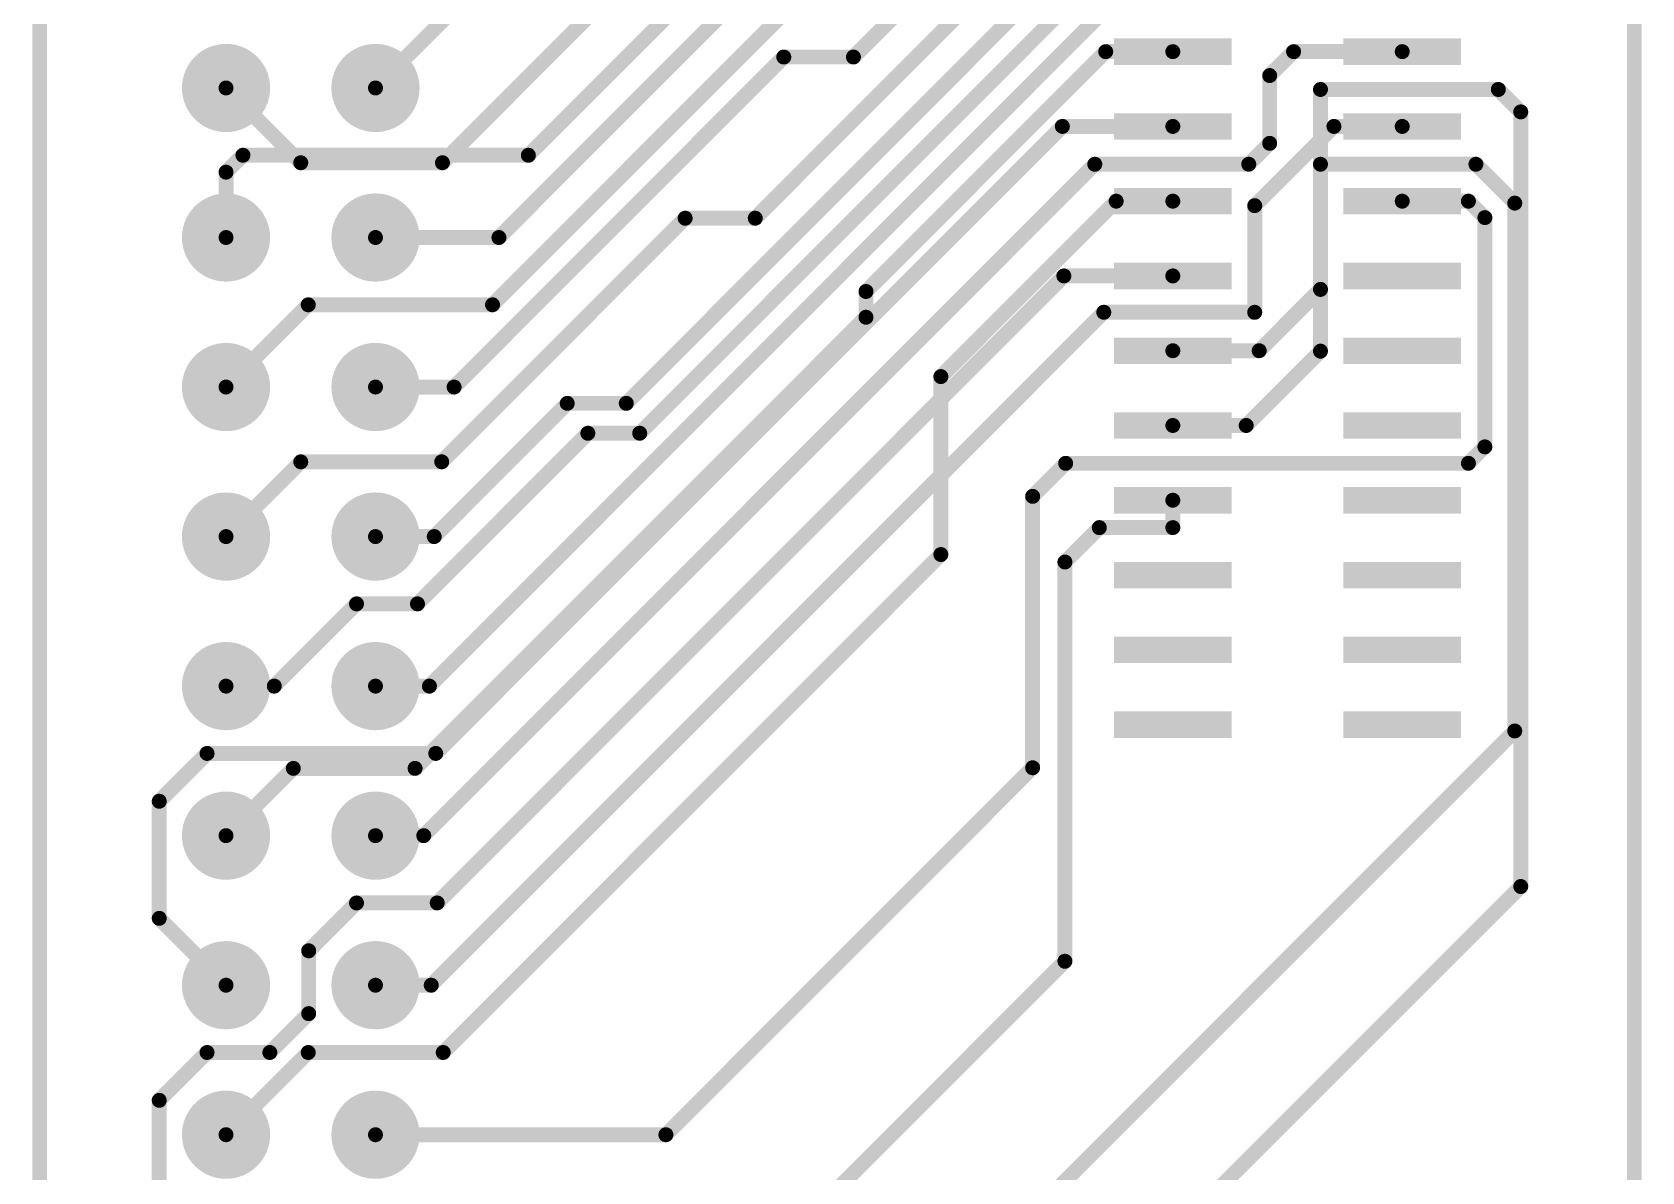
# Model space of a CAD drawing. Header units: inches. Extents: x 2.54 to 5.78, y 1.06 to 9.17.
# Drawn here: x 2.539 to 3.616, y 1.772 to 2.534 of the extents above; entities that cross this region are included whole.
import ezdxf

# ---------------------------------------------------------------- set-up
doc = ezdxf.new("R2010")
doc.units = ezdxf.units.IN
doc.header["$MEASUREMENT"] = 0
for name, color, linetype in [('Multi-Layer', 9, 'Continuous'), ('Pad Holes', 156, 'Continuous'), ('Top Layer', 1, 'Continuous')]:
    doc.layers.add(name, color=color, linetype=linetype)

# ---------------------------------------------------------------- blocks, each defined once
blk = doc.blocks.new('HDR2X20_10')
at = {"layer": 'Multi-Layer'}
h = blk.add_hatch(color=9, dxfattribs=at)
edge = h.paths.add_edge_path()
edge.add_arc((0.7, 0.1), 0.0295, 0, 360)
h = blk.add_hatch(color=9, dxfattribs=at)
edge = h.paths.add_edge_path()
edge.add_arc((0.8, 0.1), 0.0295, 0, 360)
h = blk.add_hatch(color=9, dxfattribs=at)
edge = h.paths.add_edge_path()
edge.add_arc((0.9, 0.1), 0.0295, 0, 360)
h = blk.add_hatch(color=9, dxfattribs=at)
edge = h.paths.add_edge_path()
edge.add_arc((1, 0.1), 0.0295, 0, 360)
h = blk.add_hatch(color=9, dxfattribs=at)
edge = h.paths.add_edge_path()
edge.add_arc((1.1, 0.1), 0.0295, 0, 360)
h = blk.add_hatch(color=9, dxfattribs=at)
edge = h.paths.add_edge_path()
edge.add_arc((1.2, 0.1), 0.0295, 0, 360)
h = blk.add_hatch(color=9, dxfattribs=at)
edge = h.paths.add_edge_path()
edge.add_arc((1.3, 0.1), 0.0295, 0, 360)
h = blk.add_hatch(color=9, dxfattribs=at)
edge = h.paths.add_edge_path()
edge.add_arc((1.4, 0.1), 0.0295, 0, 360)
h = blk.add_hatch(color=9, dxfattribs=at)
edge = h.paths.add_edge_path()
edge.add_arc((0.7, 0), 0.0295, 0, 360)
h = blk.add_hatch(color=9, dxfattribs=at)
edge = h.paths.add_edge_path()
edge.add_arc((0.8, 0), 0.0295, 0, 360)
h = blk.add_hatch(color=9, dxfattribs=at)
edge = h.paths.add_edge_path()
edge.add_arc((0.9, 0), 0.0295, 0, 360)
h = blk.add_hatch(color=9, dxfattribs=at)
edge = h.paths.add_edge_path()
edge.add_arc((1, 0), 0.0295, 0, 360)
h = blk.add_hatch(color=9, dxfattribs=at)
edge = h.paths.add_edge_path()
edge.add_arc((1.1, 0), 0.0295, 0, 360)
h = blk.add_hatch(color=9, dxfattribs=at)
edge = h.paths.add_edge_path()
edge.add_arc((1.2, 0), 0.0295, 0, 360)
h = blk.add_hatch(color=9, dxfattribs=at)
edge = h.paths.add_edge_path()
edge.add_arc((1.3, 0), 0.0295, 0, 360)
h = blk.add_hatch(color=9, dxfattribs=at)
edge = h.paths.add_edge_path()
edge.add_arc((1.4, 0), 0.0295, 0, 360)
at = {"layer": 'Pad Holes'}
h = blk.add_hatch(color=7, dxfattribs=at)
edge = h.paths.add_edge_path()
edge.add_arc((0.7, 0.1), 0.0177, 0, 360)
h = blk.add_hatch(color=7, dxfattribs=at)
edge = h.paths.add_edge_path()
edge.add_arc((0.8, 0.1), 0.0177, 0, 360)
h = blk.add_hatch(color=7, dxfattribs=at)
edge = h.paths.add_edge_path()
edge.add_arc((0.9, 0.1), 0.0177, 0, 360)
h = blk.add_hatch(color=7, dxfattribs=at)
edge = h.paths.add_edge_path()
edge.add_arc((1, 0.1), 0.0177, 0, 360)
h = blk.add_hatch(color=7, dxfattribs=at)
edge = h.paths.add_edge_path()
edge.add_arc((1.1, 0.1), 0.0177, 0, 360)
h = blk.add_hatch(color=7, dxfattribs=at)
edge = h.paths.add_edge_path()
edge.add_arc((1.2, 0.1), 0.0177, 0, 360)
h = blk.add_hatch(color=7, dxfattribs=at)
edge = h.paths.add_edge_path()
edge.add_arc((1.3, 0.1), 0.0177, 0, 360)
h = blk.add_hatch(color=7, dxfattribs=at)
edge = h.paths.add_edge_path()
edge.add_arc((1.4, 0.1), 0.0177, 0, 360)
h = blk.add_hatch(color=7, dxfattribs=at)
edge = h.paths.add_edge_path()
edge.add_arc((0.7, 0), 0.0177, 0, 360)
h = blk.add_hatch(color=7, dxfattribs=at)
edge = h.paths.add_edge_path()
edge.add_arc((0.8, 0), 0.0177, 0, 360)
h = blk.add_hatch(color=7, dxfattribs=at)
edge = h.paths.add_edge_path()
edge.add_arc((0.9, 0), 0.0177, 0, 360)
h = blk.add_hatch(color=7, dxfattribs=at)
edge = h.paths.add_edge_path()
edge.add_arc((1, 0), 0.0177, 0, 360)
h = blk.add_hatch(color=7, dxfattribs=at)
edge = h.paths.add_edge_path()
edge.add_arc((1.1, 0), 0.0177, 0, 360)
h = blk.add_hatch(color=7, dxfattribs=at)
edge = h.paths.add_edge_path()
edge.add_arc((1.2, 0), 0.0177, 0, 360)
h = blk.add_hatch(color=7, dxfattribs=at)
edge = h.paths.add_edge_path()
edge.add_arc((1.3, 0), 0.0177, 0, 360)
h = blk.add_hatch(color=7, dxfattribs=at)
edge = h.paths.add_edge_path()
edge.add_arc((1.4, 0), 0.0177, 0, 360)
at = {"layer": 'Top Layer'}
h = blk.add_hatch(color=1, dxfattribs=at)
edge = h.paths.add_edge_path()
edge.add_arc((0.7, 0.1), 0.0295, 0, 360)
h = blk.add_hatch(color=1, dxfattribs=at)
edge = h.paths.add_edge_path()
edge.add_arc((0.8, 0.1), 0.0295, 0, 360)
h = blk.add_hatch(color=1, dxfattribs=at)
edge = h.paths.add_edge_path()
edge.add_arc((0.9, 0.1), 0.0295, 0, 360)
h = blk.add_hatch(color=1, dxfattribs=at)
edge = h.paths.add_edge_path()
edge.add_arc((1, 0.1), 0.0295, 0, 360)
h = blk.add_hatch(color=1, dxfattribs=at)
edge = h.paths.add_edge_path()
edge.add_arc((1.1, 0.1), 0.0295, 0, 360)
h = blk.add_hatch(color=1, dxfattribs=at)
edge = h.paths.add_edge_path()
edge.add_arc((1.2, 0.1), 0.0295, 0, 360)
h = blk.add_hatch(color=1, dxfattribs=at)
edge = h.paths.add_edge_path()
edge.add_arc((1.3, 0.1), 0.0295, 0, 360)
h = blk.add_hatch(color=1, dxfattribs=at)
edge = h.paths.add_edge_path()
edge.add_arc((1.4, 0.1), 0.0295, 0, 360)
h = blk.add_hatch(color=1, dxfattribs=at)
edge = h.paths.add_edge_path()
edge.add_arc((0.7, 0), 0.0295, 0, 360)
h = blk.add_hatch(color=1, dxfattribs=at)
edge = h.paths.add_edge_path()
edge.add_arc((0.8, 0), 0.0295, 0, 360)
h = blk.add_hatch(color=1, dxfattribs=at)
edge = h.paths.add_edge_path()
edge.add_arc((0.9, 0), 0.0295, 0, 360)
h = blk.add_hatch(color=1, dxfattribs=at)
edge = h.paths.add_edge_path()
edge.add_arc((1, 0), 0.0295, 0, 360)
h = blk.add_hatch(color=1, dxfattribs=at)
edge = h.paths.add_edge_path()
edge.add_arc((1.1, 0), 0.0295, 0, 360)
h = blk.add_hatch(color=1, dxfattribs=at)
edge = h.paths.add_edge_path()
edge.add_arc((1.2, 0), 0.0295, 0, 360)
h = blk.add_hatch(color=1, dxfattribs=at)
edge = h.paths.add_edge_path()
edge.add_arc((1.3, 0), 0.0295, 0, 360)
h = blk.add_hatch(color=1, dxfattribs=at)
edge = h.paths.add_edge_path()
edge.add_arc((1.4, 0), 0.0295, 0, 360)
blk = doc.blocks.new('H_____2_20______15')
at = {"layer": 'Top Layer'}
for points in [[(-0.116, 0.4577), (-0.116, 0.4754), (-0.0373, 0.4754), (-0.0373, 0.4577)], [(0.0375, 0.4577), (0.0375, 0.4754), (0.1163, 0.4754), (0.1163, 0.4577)], [(-0.116, 0.4077), (-0.116, 0.4254), (-0.0373, 0.4254), (-0.0373, 0.4077)], [(0.0375, 0.4077), (0.0375, 0.4254), (0.1163, 0.4254), (0.1163, 0.4077)], [(-0.116, 0.3577), (-0.116, 0.3754), (-0.0373, 0.3754), (-0.0373, 0.3577)], [(0.0375, 0.3577), (0.0375, 0.3754), (0.1163, 0.3754), (0.1163, 0.3577)], [(-0.116, 0.3077), (-0.116, 0.3254), (-0.0373, 0.3254), (-0.0373, 0.3077)], [(0.0375, 0.3077), (0.0375, 0.3254), (0.1163, 0.3254), (0.1163, 0.3077)], [(-0.116, 0.2577), (-0.116, 0.2754), (-0.0373, 0.2754), (-0.0373, 0.2577)], [(0.0375, 0.2577), (0.0375, 0.2754), (0.1163, 0.2754), (0.1163, 0.2577)], [(-0.116, 0.2077), (-0.116, 0.2254), (-0.0373, 0.2254), (-0.0373, 0.2077)], [(0.0375, 0.2077), (0.0375, 0.2254), (0.1163, 0.2254), (0.1163, 0.2077)], [(-0.116, 0.1577), (-0.116, 0.1754), (-0.0373, 0.1754), (-0.0373, 0.1577)], [(0.0375, 0.1577), (0.0375, 0.1754), (0.1163, 0.1754), (0.1163, 0.1577)], [(-0.116, 0.1077), (-0.116, 0.1254), (-0.0373, 0.1254), (-0.0373, 0.1077)], [(0.0375, 0.1077), (0.0375, 0.1254), (0.1163, 0.1254), (0.1163, 0.1077)], [(-0.116, 0.0577), (-0.116, 0.0754), (-0.0373, 0.0754), (-0.0373, 0.0577)], [(0.0375, 0.0577), (0.0375, 0.0754), (0.1163, 0.0754), (0.1163, 0.0577)], [(-0.116, 0.0077), (-0.116, 0.0254), (-0.0373, 0.0254), (-0.0373, 0.0077)], [(0.0375, 0.0077), (0.0375, 0.0254), (0.1163, 0.0254), (0.1163, 0.0077)], [(-0.116, -0.0423), (-0.116, -0.0246), (-0.0373, -0.0246), (-0.0373, -0.0423)], [(0.0375, -0.0423), (0.0375, -0.0246), (0.1163, -0.0246), (0.1163, -0.0423)], [(-0.116, -0.0923), (-0.116, -0.0746), (-0.0373, -0.0746), (-0.0373, -0.0923)], [(0.0375, -0.0923), (0.0375, -0.0746), (0.1163, -0.0746), (0.1163, -0.0923)], [(-0.116, -0.1423), (-0.116, -0.1246), (-0.0373, -0.1246), (-0.0373, -0.1423)], [(0.0375, -0.1423), (0.0375, -0.1246), (0.1163, -0.1246), (0.1163, -0.1423)], [(-0.116, -0.1923), (-0.116, -0.1746), (-0.0373, -0.1746), (-0.0373, -0.1923)], [(0.0375, -0.1923), (0.0375, -0.1746), (0.1163, -0.1746), (0.1163, -0.1923)], [(-0.116, -0.2423), (-0.116, -0.2246), (-0.0373, -0.2246), (-0.0373, -0.2423)], [(0.0375, -0.2423), (0.0375, -0.2246), (0.1163, -0.2246), (0.1163, -0.2423)], [(-0.116, -0.2923), (-0.116, -0.2746), (-0.0373, -0.2746), (-0.0373, -0.2923)], [(0.0375, -0.2923), (0.0375, -0.2746), (0.1163, -0.2746), (0.1163, -0.2923)], [(-0.116, -0.3423), (-0.116, -0.3246), (-0.0373, -0.3246), (-0.0373, -0.3423)], [(0.0375, -0.3423), (0.0375, -0.3246), (0.1163, -0.3246), (0.1163, -0.3423)], [(-0.116, -0.3923), (-0.116, -0.3746), (-0.0373, -0.3746), (-0.0373, -0.3923)], [(0.0375, -0.3923), (0.0375, -0.3746), (0.1163, -0.3746), (0.1163, -0.3923)], [(-0.116, -0.4423), (-0.116, -0.4246), (-0.0373, -0.4246), (-0.0373, -0.4423)], [(0.0375, -0.4423), (0.0375, -0.4246), (0.1163, -0.4246), (0.1163, -0.4423)], [(-0.116, -0.4923), (-0.116, -0.4746), (-0.0373, -0.4746), (-0.0373, -0.4923)], [(0.0375, -0.4923), (0.0375, -0.4746), (0.1163, -0.4746), (0.1163, -0.4923)]]:
    blk.add_hatch(color=1, dxfattribs=at).paths.add_polyline_path(points)

msp = doc.modelspace()

# ---------------------------------------------------------------- linework, layer by layer
at = {"layer": 'Top Layer'}
for points in [[(2.544, 1.343, 0.01, 0.01, 0), (2.544, 4.0385, 0.01, 0.01, 0)], [(3.611, 1.313, 0.01, 0.01, 0), (3.611, 3.497, 0.01, 0.01, 0)], [(2.871, 2.452, 0.01, 0.01, 0), (3.1403, 2.7213, 0.01, 0.01, 0)], [(2.8513, 2.397, 0.01, 0.01, 0), (3.1503, 2.696, 0.01, 0.01, 0)], [(3.0885, 2.5177, 0.01, 0.01, 0), (3.2169, 2.646, 0.01, 0.01, 0)], [(2.847, 2.352, 0.01, 0.01, 0), (3.1337, 2.6387, 0.01, 0.01, 0)], [(3.0228, 2.4099, 0.01, 0.01, 0), (3.2341, 2.6213, 0.01, 0.01, 0)], [(2.9365, 2.2861, 0.01, 0.01, 0), (3.2464, 2.596, 0.01, 0.01, 0)], [(2.7687, 2.497, 0.01, 0.01, 0), (2.8608, 2.5892, 0.01, 0.01, 0)], [(2.8135, 2.447, 0.01, 0.01, 0), (2.9356, 2.5692, 0.01, 0.01, 0)], [(2.9455, 2.2661, 0.01, 0.01, 0), (3.2507, 2.5713, 0.01, 0.01, 0)], [(2.8048, 2.097, 0.01, 0.01, 0), (3.2547, 2.547, 0.01, 0.01, 0)], [(2.8213, 2.297, 0.01, 0.01, 0), (3.0419, 2.5177, 0.01, 0.01, 0)], [(3.0419, 2.5177, 0.01, 0.01, 0), (3.0885, 2.5177, 0.01, 0.01, 0)], [(3.0969, 2.3609, 0.01, 0.01, 0), (3.2573, 2.5213, 0.01, 0.01, 0)], [(3.2573, 2.5213, 0.01, 0.01, 0), (3.3022, 2.5213, 0.01, 0.01, 0)], [(3.367, 2.5053, 0.01, 0.01, 0), (3.383, 2.5213, 0.01, 0.01, 0)], [(3.383, 2.5213, 0.01, 0.01, 0), (3.4557, 2.5213, 0.01, 0.01, 0)], [(3.367, 2.46, 0.01, 0.01, 0), (3.367, 2.5053, 0.01, 0.01, 0)], [(2.6687, 2.497, 0.01, 0.01, 0), (2.7187, 2.447, 0.01, 0.01, 0)], [(3.401, 2.321, 0.01, 0.01, 0), (3.401, 2.496, 0.01, 0.01, 0)], [(3.401, 2.496, 0.01, 0.01, 0), (3.52, 2.496, 0.01, 0.01, 0)], [(3.52, 2.496, 0.01, 0.01, 0), (3.535, 2.481, 0.01, 0.01, 0)], [(3.535, 1.963, 0.01, 0.01, 0), (3.535, 2.481, 0.01, 0.01, 0)], [(2.809, 2.052, 0.01, 0.01, 0), (3.2283, 2.4713, 0.01, 0.01, 0)], [(3.2283, 2.4713, 0.01, 0.01, 0), (3.3022, 2.4713, 0.01, 0.01, 0)], [(3.357, 2.4183, 0.01, 0.01, 0), (3.41, 2.4713, 0.01, 0.01, 0)], [(3.41, 2.4713, 0.01, 0.01, 0), (3.4557, 2.4713, 0.01, 0.01, 0)], [(2.6687, 2.4407, 0.01, 0.01, 0), (2.68, 2.452, 0.01, 0.01, 0)], [(2.68, 2.452, 0.01, 0.01, 0), (2.871, 2.452, 0.01, 0.01, 0)], [(3.353, 2.446, 0.01, 0.01, 0), (3.367, 2.46, 0.01, 0.01, 0)], [(2.6687, 2.397, 0.01, 0.01, 0), (2.6687, 2.4407, 0.01, 0.01, 0)], [(2.7187, 2.447, 0.01, 0.01, 0), (2.8135, 2.447, 0.01, 0.01, 0)], [(2.801, 1.997, 0.01, 0.01, 0), (3.25, 2.446, 0.01, 0.01, 0)], [(3.25, 2.446, 0.01, 0.01, 0), (3.353, 2.446, 0.01, 0.01, 0)], [(3.401, 2.446, 0.01, 0.01, 0), (3.505, 2.446, 0.01, 0.01, 0)], [(3.401, 2.3623, 0.01, 0.01, 0), (3.401, 2.446, 0.01, 0.01, 0)], [(3.505, 2.446, 0.01, 0.01, 0), (3.531, 2.42, 0.01, 0.01, 0)], [(3.147, 2.304, 0.01, 0.01, 0), (3.2643, 2.4213, 0.01, 0.01, 0)], [(3.2643, 2.4213, 0.01, 0.01, 0), (3.3022, 2.4213, 0.01, 0.01, 0)], [(3.357, 2.347, 0.01, 0.01, 0), (3.357, 2.4183, 0.01, 0.01, 0)], [(3.4557, 2.4213, 0.01, 0.01, 0), (3.5, 2.4213, 0.01, 0.01, 0)], [(3.5, 2.4213, 0.01, 0.01, 0), (3.511, 2.4103, 0.01, 0.01, 0)], [(3.531, 2.067, 0.01, 0.01, 0), (3.531, 2.42, 0.01, 0.01, 0)], [(2.813, 2.247, 0.01, 0.01, 0), (2.9759, 2.4099, 0.01, 0.01, 0)], [(2.9759, 2.4099, 0.01, 0.01, 0), (3.0228, 2.4099, 0.01, 0.01, 0)], [(3.511, 2.257, 0.01, 0.01, 0), (3.511, 2.4103, 0.01, 0.01, 0)], [(2.7687, 2.397, 0.01, 0.01, 0), (2.8513, 2.397, 0.01, 0.01, 0)], [(2.81, 1.952, 0.01, 0.01, 0), (3.2293, 2.3713, 0.01, 0.01, 0)], [(3.2293, 2.3713, 0.01, 0.01, 0), (3.3022, 2.3713, 0.01, 0.01, 0)], [(3.0969, 2.3437, 0.01, 0.01, 0), (3.0969, 2.3609, 0.01, 0.01, 0)], [(3.36, 2.3213, 0.01, 0.01, 0), (3.401, 2.3623, 0.01, 0.01, 0)], [(2.6687, 2.297, 0.01, 0.01, 0), (2.7237, 2.352, 0.01, 0.01, 0)], [(2.7237, 2.352, 0.01, 0.01, 0), (2.847, 2.352, 0.01, 0.01, 0)], [(2.7952, 2.042, 0.01, 0.01, 0), (3.0969, 2.3437, 0.01, 0.01, 0)], [(2.806, 1.897, 0.01, 0.01, 0), (3.256, 2.347, 0.01, 0.01, 0)], [(3.256, 2.347, 0.01, 0.01, 0), (3.357, 2.347, 0.01, 0.01, 0)], [(3.3022, 2.3213, 0.01, 0.01, 0), (3.36, 2.3213, 0.01, 0.01, 0)], [(3.3513, 2.2713, 0.01, 0.01, 0), (3.401, 2.321, 0.01, 0.01, 0)], [(3.147, 2.185, 0.01, 0.01, 0), (3.147, 2.304, 0.01, 0.01, 0)], [(2.7687, 2.297, 0.01, 0.01, 0), (2.8213, 2.297, 0.01, 0.01, 0)], [(2.808, 2.197, 0.01, 0.01, 0), (2.897, 2.2861, 0.01, 0.01, 0)], [(2.897, 2.2861, 0.01, 0.01, 0), (2.9365, 2.2861, 0.01, 0.01, 0)], [(3.3022, 2.2713, 0.01, 0.01, 0), (3.3513, 2.2713, 0.01, 0.01, 0)], [(2.7968, 2.152, 0.01, 0.01, 0), (2.9108, 2.2661, 0.01, 0.01, 0)], [(2.9108, 2.2661, 0.01, 0.01, 0), (2.9455, 2.2661, 0.01, 0.01, 0)], [(3.5, 2.246, 0.01, 0.01, 0), (3.511, 2.257, 0.01, 0.01, 0)], [(2.6687, 2.197, 0.01, 0.01, 0), (2.7187, 2.247, 0.01, 0.01, 0)], [(2.7187, 2.247, 0.01, 0.01, 0), (2.813, 2.247, 0.01, 0.01, 0)], [(3.2084, 2.2239, 0.01, 0.01, 0), (3.2305, 2.246, 0.01, 0.01, 0)], [(3.2305, 2.246, 0.01, 0.01, 0), (3.5, 2.246, 0.01, 0.01, 0)], [(3.2084, 2.0424, 0.01, 0.01, 0), (3.2084, 2.2239, 0.01, 0.01, 0)], [(3.3022, 2.203, 0.01, 0.01, 0), (3.3022, 2.2213, 0.01, 0.01, 0)], [(3.23, 2.18, 0.01, 0.01, 0), (3.253, 2.203, 0.01, 0.01, 0)], [(3.253, 2.203, 0.01, 0.01, 0), (3.3022, 2.203, 0.01, 0.01, 0)], [(2.7687, 2.197, 0.01, 0.01, 0), (2.808, 2.197, 0.01, 0.01, 0)], [(2.814, 1.852, 0.01, 0.01, 0), (3.147, 2.185, 0.01, 0.01, 0)], [(3.23, 1.913, 0.01, 0.01, 0), (3.23, 2.18, 0.01, 0.01, 0)], [(2.701, 2.097, 0.01, 0.01, 0), (2.756, 2.152, 0.01, 0.01, 0)], [(2.756, 2.152, 0.01, 0.01, 0), (2.7968, 2.152, 0.01, 0.01, 0)], [(2.6687, 2.097, 0.01, 0.01, 0), (2.701, 2.097, 0.01, 0.01, 0)], [(2.7687, 2.097, 0.01, 0.01, 0), (2.8048, 2.097, 0.01, 0.01, 0)], [(3.106, 1.642, 0.01, 0.01, 0), (3.531, 2.067, 0.01, 0.01, 0)], [(2.624, 2.02, 0.01, 0.01, 0), (2.656, 2.052, 0.01, 0.01, 0)], [(2.656, 2.052, 0.01, 0.01, 0), (2.809, 2.052, 0.01, 0.01, 0)], [(2.6687, 1.997, 0.01, 0.01, 0), (2.7137, 2.042, 0.01, 0.01, 0)], [(2.7137, 2.042, 0.01, 0.01, 0), (2.7952, 2.042, 0.01, 0.01, 0)], [(2.963, 1.797, 0.01, 0.01, 0), (3.2084, 2.0424, 0.01, 0.01, 0)], [(2.624, 1.9417, 0.01, 0.01, 0), (2.624, 2.02, 0.01, 0.01, 0)], [(2.7687, 1.997, 0.01, 0.01, 0), (2.801, 1.997, 0.01, 0.01, 0)], [(2.914, 1.342, 0.01, 0.01, 0), (3.535, 1.963, 0.01, 0.01, 0)], [(2.724, 1.92, 0.01, 0.01, 0), (2.756, 1.952, 0.01, 0.01, 0)], [(2.756, 1.952, 0.01, 0.01, 0), (2.81, 1.952, 0.01, 0.01, 0)], [(2.624, 1.9417, 0.01, 0.01, 0), (2.6687, 1.897, 0.01, 0.01, 0)], [(2.724, 1.878, 0.01, 0.01, 0), (2.724, 1.92, 0.01, 0.01, 0)], [(3.06, 1.743, 0.01, 0.01, 0), (3.23, 1.913, 0.01, 0.01, 0)], [(2.7687, 1.897, 0.01, 0.01, 0), (2.806, 1.897, 0.01, 0.01, 0)], [(2.698, 1.852, 0.01, 0.01, 0), (2.724, 1.878, 0.01, 0.01, 0)], [(2.624, 1.82, 0.01, 0.01, 0), (2.656, 1.852, 0.01, 0.01, 0)], [(2.656, 1.852, 0.01, 0.01, 0), (2.698, 1.852, 0.01, 0.01, 0)], [(2.6687, 1.797, 0.01, 0.01, 0), (2.7237, 1.852, 0.01, 0.01, 0)], [(2.7237, 1.852, 0.01, 0.01, 0), (2.814, 1.852, 0.01, 0.01, 0)], [(2.624, 1.7417, 0.01, 0.01, 0), (2.624, 1.82, 0.01, 0.01, 0)], [(2.7687, 1.797, 0.01, 0.01, 0), (2.963, 1.797, 0.01, 0.01, 0)]]:
    msp.add_lwpolyline(points, format="xyseb", dxfattribs=at)
for points in [[(3.0394, 2.5177, 0.005, 0.005, 1), (3.0444, 2.5177, 0.005, 0.005, 1)], [(3.0394, 2.5177, 0.005, 0.005, 1), (3.0444, 2.5177, 0.005, 0.005, 1)], [(3.086, 2.5177, 0.005, 0.005, 1), (3.091, 2.5177, 0.005, 0.005, 1)], [(3.086, 2.5177, 0.005, 0.005, 1), (3.091, 2.5177, 0.005, 0.005, 1)], [(3.2548, 2.5213, 0.005, 0.005, 1), (3.2598, 2.5213, 0.005, 0.005, 1)], [(3.2548, 2.5213, 0.005, 0.005, 1), (3.2598, 2.5213, 0.005, 0.005, 1)], [(3.2997, 2.5213, 0.005, 0.005, 1), (3.3047, 2.5213, 0.005, 0.005, 1)], [(3.3805, 2.5213, 0.005, 0.005, 1), (3.3855, 2.5213, 0.005, 0.005, 1)], [(3.3805, 2.5213, 0.005, 0.005, 1), (3.3855, 2.5213, 0.005, 0.005, 1)], [(3.4532, 2.5213, 0.005, 0.005, 1), (3.4582, 2.5213, 0.005, 0.005, 1)], [(3.3645, 2.5053, 0.005, 0.005, 1), (3.3695, 2.5053, 0.005, 0.005, 1)], [(3.3645, 2.5053, 0.005, 0.005, 1), (3.3695, 2.5053, 0.005, 0.005, 1)], [(2.6662, 2.497, 0.005, 0.005, 1), (2.6712, 2.497, 0.005, 0.005, 1)], [(2.7662, 2.497, 0.005, 0.005, 1), (2.7712, 2.497, 0.005, 0.005, 1)], [(3.3985, 2.496, 0.005, 0.005, 1), (3.4035, 2.496, 0.005, 0.005, 1)], [(3.3985, 2.496, 0.005, 0.005, 1), (3.4035, 2.496, 0.005, 0.005, 1)], [(3.5175, 2.496, 0.005, 0.005, 1), (3.5225, 2.496, 0.005, 0.005, 1)], [(3.5175, 2.496, 0.005, 0.005, 1), (3.5225, 2.496, 0.005, 0.005, 1)], [(3.5325, 2.481, 0.005, 0.005, 1), (3.5375, 2.481, 0.005, 0.005, 1)], [(3.5325, 2.481, 0.005, 0.005, 1), (3.5375, 2.481, 0.005, 0.005, 1)], [(3.2258, 2.4713, 0.005, 0.005, 1), (3.2308, 2.4713, 0.005, 0.005, 1)], [(3.2258, 2.4713, 0.005, 0.005, 1), (3.2308, 2.4713, 0.005, 0.005, 1)], [(3.2997, 2.4713, 0.005, 0.005, 1), (3.3047, 2.4713, 0.005, 0.005, 1)], [(3.4075, 2.4713, 0.005, 0.005, 1), (3.4125, 2.4713, 0.005, 0.005, 1)], [(3.4075, 2.4713, 0.005, 0.005, 1), (3.4125, 2.4713, 0.005, 0.005, 1)], [(3.4532, 2.4713, 0.005, 0.005, 1), (3.4582, 2.4713, 0.005, 0.005, 1)], [(2.6775, 2.452, 0.005, 0.005, 1), (2.6825, 2.452, 0.005, 0.005, 1)], [(2.6775, 2.452, 0.005, 0.005, 1), (2.6825, 2.452, 0.005, 0.005, 1)], [(2.8685, 2.452, 0.005, 0.005, 1), (2.8735, 2.452, 0.005, 0.005, 1)], [(2.8685, 2.452, 0.005, 0.005, 1), (2.8735, 2.452, 0.005, 0.005, 1)], [(3.3645, 2.46, 0.005, 0.005, 1), (3.3695, 2.46, 0.005, 0.005, 1)], [(3.3645, 2.46, 0.005, 0.005, 1), (3.3695, 2.46, 0.005, 0.005, 1)], [(2.6662, 2.4407, 0.005, 0.005, 1), (2.6712, 2.4407, 0.005, 0.005, 1)], [(2.6662, 2.4407, 0.005, 0.005, 1), (2.6712, 2.4407, 0.005, 0.005, 1)], [(2.7162, 2.447, 0.005, 0.005, 1), (2.7212, 2.447, 0.005, 0.005, 1)], [(2.7162, 2.447, 0.005, 0.005, 1), (2.7212, 2.447, 0.005, 0.005, 1)], [(2.811, 2.447, 0.005, 0.005, 1), (2.816, 2.447, 0.005, 0.005, 1)], [(2.811, 2.447, 0.005, 0.005, 1), (2.816, 2.447, 0.005, 0.005, 1)], [(3.2475, 2.446, 0.005, 0.005, 1), (3.2525, 2.446, 0.005, 0.005, 1)], [(3.2475, 2.446, 0.005, 0.005, 1), (3.2525, 2.446, 0.005, 0.005, 1)], [(3.3505, 2.446, 0.005, 0.005, 1), (3.3555, 2.446, 0.005, 0.005, 1)], [(3.3505, 2.446, 0.005, 0.005, 1), (3.3555, 2.446, 0.005, 0.005, 1)], [(3.3985, 2.446, 0.005, 0.005, 1), (3.4035, 2.446, 0.005, 0.005, 1)], [(3.3985, 2.446, 0.005, 0.005, 1), (3.4035, 2.446, 0.005, 0.005, 1)], [(3.5025, 2.446, 0.005, 0.005, 1), (3.5075, 2.446, 0.005, 0.005, 1)], [(3.5025, 2.446, 0.005, 0.005, 1), (3.5075, 2.446, 0.005, 0.005, 1)], [(3.2618, 2.4213, 0.005, 0.005, 1), (3.2668, 2.4213, 0.005, 0.005, 1)], [(3.2618, 2.4213, 0.005, 0.005, 1), (3.2668, 2.4213, 0.005, 0.005, 1)], [(3.2997, 2.4213, 0.005, 0.005, 1), (3.3047, 2.4213, 0.005, 0.005, 1)], [(3.3545, 2.4183, 0.005, 0.005, 1), (3.3595, 2.4183, 0.005, 0.005, 1)], [(3.3545, 2.4183, 0.005, 0.005, 1), (3.3595, 2.4183, 0.005, 0.005, 1)], [(3.4532, 2.4213, 0.005, 0.005, 1), (3.4582, 2.4213, 0.005, 0.005, 1)], [(3.4975, 2.4213, 0.005, 0.005, 1), (3.5025, 2.4213, 0.005, 0.005, 1)], [(3.4975, 2.4213, 0.005, 0.005, 1), (3.5025, 2.4213, 0.005, 0.005, 1)], [(3.5285, 2.42, 0.005, 0.005, 1), (3.5335, 2.42, 0.005, 0.005, 1)], [(3.5285, 2.42, 0.005, 0.005, 1), (3.5335, 2.42, 0.005, 0.005, 1)], [(2.9734, 2.4099, 0.005, 0.005, 1), (2.9784, 2.4099, 0.005, 0.005, 1)], [(2.9734, 2.4099, 0.005, 0.005, 1), (2.9784, 2.4099, 0.005, 0.005, 1)], [(3.0203, 2.4099, 0.005, 0.005, 1), (3.0253, 2.4099, 0.005, 0.005, 1)], [(3.0203, 2.4099, 0.005, 0.005, 1), (3.0253, 2.4099, 0.005, 0.005, 1)], [(3.5085, 2.4103, 0.005, 0.005, 1), (3.5135, 2.4103, 0.005, 0.005, 1)], [(3.5085, 2.4103, 0.005, 0.005, 1), (3.5135, 2.4103, 0.005, 0.005, 1)], [(2.6662, 2.397, 0.005, 0.005, 1), (2.6712, 2.397, 0.005, 0.005, 1)], [(2.7662, 2.397, 0.005, 0.005, 1), (2.7712, 2.397, 0.005, 0.005, 1)], [(2.8488, 2.397, 0.005, 0.005, 1), (2.8538, 2.397, 0.005, 0.005, 1)], [(2.8488, 2.397, 0.005, 0.005, 1), (2.8538, 2.397, 0.005, 0.005, 1)], [(3.2268, 2.3713, 0.005, 0.005, 1), (3.2318, 2.3713, 0.005, 0.005, 1)], [(3.2268, 2.3713, 0.005, 0.005, 1), (3.2318, 2.3713, 0.005, 0.005, 1)], [(3.2997, 2.3713, 0.005, 0.005, 1), (3.3047, 2.3713, 0.005, 0.005, 1)], [(3.0944, 2.3609, 0.005, 0.005, 1), (3.0994, 2.3609, 0.005, 0.005, 1)], [(3.0944, 2.3609, 0.005, 0.005, 1), (3.0994, 2.3609, 0.005, 0.005, 1)], [(3.3985, 2.3623, 0.005, 0.005, 1), (3.4035, 2.3623, 0.005, 0.005, 1)], [(3.3985, 2.3623, 0.005, 0.005, 1), (3.4035, 2.3623, 0.005, 0.005, 1)], [(2.7212, 2.352, 0.005, 0.005, 1), (2.7262, 2.352, 0.005, 0.005, 1)], [(2.7212, 2.352, 0.005, 0.005, 1), (2.7262, 2.352, 0.005, 0.005, 1)], [(2.8445, 2.352, 0.005, 0.005, 1), (2.8495, 2.352, 0.005, 0.005, 1)], [(2.8445, 2.352, 0.005, 0.005, 1), (2.8495, 2.352, 0.005, 0.005, 1)], [(3.0944, 2.3437, 0.005, 0.005, 1), (3.0994, 2.3437, 0.005, 0.005, 1)], [(3.0944, 2.3437, 0.005, 0.005, 1), (3.0994, 2.3437, 0.005, 0.005, 1)], [(3.2535, 2.347, 0.005, 0.005, 1), (3.2585, 2.347, 0.005, 0.005, 1)], [(3.2535, 2.347, 0.005, 0.005, 1), (3.2585, 2.347, 0.005, 0.005, 1)], [(3.3545, 2.347, 0.005, 0.005, 1), (3.3595, 2.347, 0.005, 0.005, 1)], [(3.3545, 2.347, 0.005, 0.005, 1), (3.3595, 2.347, 0.005, 0.005, 1)], [(3.2997, 2.3213, 0.005, 0.005, 1), (3.3047, 2.3213, 0.005, 0.005, 1)], [(3.3575, 2.3213, 0.005, 0.005, 1), (3.3625, 2.3213, 0.005, 0.005, 1)], [(3.3575, 2.3213, 0.005, 0.005, 1), (3.3625, 2.3213, 0.005, 0.005, 1)], [(3.3985, 2.321, 0.005, 0.005, 1), (3.4035, 2.321, 0.005, 0.005, 1)], [(3.3985, 2.321, 0.005, 0.005, 1), (3.4035, 2.321, 0.005, 0.005, 1)], [(3.1445, 2.304, 0.005, 0.005, 1), (3.1495, 2.304, 0.005, 0.005, 1)], [(3.1445, 2.304, 0.005, 0.005, 1), (3.1495, 2.304, 0.005, 0.005, 1)], [(2.6662, 2.297, 0.005, 0.005, 1), (2.6712, 2.297, 0.005, 0.005, 1)], [(2.7662, 2.297, 0.005, 0.005, 1), (2.7712, 2.297, 0.005, 0.005, 1)], [(2.8188, 2.297, 0.005, 0.005, 1), (2.8238, 2.297, 0.005, 0.005, 1)], [(2.8188, 2.297, 0.005, 0.005, 1), (2.8238, 2.297, 0.005, 0.005, 1)], [(2.8945, 2.2861, 0.005, 0.005, 1), (2.8995, 2.2861, 0.005, 0.005, 1)], [(2.8945, 2.2861, 0.005, 0.005, 1), (2.8995, 2.2861, 0.005, 0.005, 1)], [(2.934, 2.2861, 0.005, 0.005, 1), (2.939, 2.2861, 0.005, 0.005, 1)], [(2.934, 2.2861, 0.005, 0.005, 1), (2.939, 2.2861, 0.005, 0.005, 1)], [(3.2997, 2.2713, 0.005, 0.005, 1), (3.3047, 2.2713, 0.005, 0.005, 1)], [(3.3488, 2.2713, 0.005, 0.005, 1), (3.3538, 2.2713, 0.005, 0.005, 1)], [(3.3488, 2.2713, 0.005, 0.005, 1), (3.3538, 2.2713, 0.005, 0.005, 1)], [(2.9083, 2.2661, 0.005, 0.005, 1), (2.9133, 2.2661, 0.005, 0.005, 1)], [(2.9083, 2.2661, 0.005, 0.005, 1), (2.9133, 2.2661, 0.005, 0.005, 1)], [(2.943, 2.2661, 0.005, 0.005, 1), (2.948, 2.2661, 0.005, 0.005, 1)], [(2.943, 2.2661, 0.005, 0.005, 1), (2.948, 2.2661, 0.005, 0.005, 1)], [(3.5085, 2.257, 0.005, 0.005, 1), (3.5135, 2.257, 0.005, 0.005, 1)], [(3.5085, 2.257, 0.005, 0.005, 1), (3.5135, 2.257, 0.005, 0.005, 1)], [(2.7162, 2.247, 0.005, 0.005, 1), (2.7212, 2.247, 0.005, 0.005, 1)], [(2.7162, 2.247, 0.005, 0.005, 1), (2.7212, 2.247, 0.005, 0.005, 1)], [(2.8105, 2.247, 0.005, 0.005, 1), (2.8155, 2.247, 0.005, 0.005, 1)], [(2.8105, 2.247, 0.005, 0.005, 1), (2.8155, 2.247, 0.005, 0.005, 1)], [(3.228, 2.246, 0.005, 0.005, 1), (3.233, 2.246, 0.005, 0.005, 1)], [(3.228, 2.246, 0.005, 0.005, 1), (3.233, 2.246, 0.005, 0.005, 1)], [(3.4975, 2.246, 0.005, 0.005, 1), (3.5025, 2.246, 0.005, 0.005, 1)], [(3.4975, 2.246, 0.005, 0.005, 1), (3.5025, 2.246, 0.005, 0.005, 1)], [(3.2059, 2.2239, 0.005, 0.005, 1), (3.2109, 2.2239, 0.005, 0.005, 1)], [(3.2059, 2.2239, 0.005, 0.005, 1), (3.2109, 2.2239, 0.005, 0.005, 1)], [(3.2997, 2.2213, 0.005, 0.005, 1), (3.3047, 2.2213, 0.005, 0.005, 1)], [(3.2505, 2.203, 0.005, 0.005, 1), (3.2555, 2.203, 0.005, 0.005, 1)], [(3.2505, 2.203, 0.005, 0.005, 1), (3.2555, 2.203, 0.005, 0.005, 1)], [(3.2997, 2.203, 0.005, 0.005, 1), (3.3047, 2.203, 0.005, 0.005, 1)], [(3.2997, 2.203, 0.005, 0.005, 1), (3.3047, 2.203, 0.005, 0.005, 1)], [(2.6662, 2.197, 0.005, 0.005, 1), (2.6712, 2.197, 0.005, 0.005, 1)], [(2.7662, 2.197, 0.005, 0.005, 1), (2.7712, 2.197, 0.005, 0.005, 1)], [(2.8055, 2.197, 0.005, 0.005, 1), (2.8105, 2.197, 0.005, 0.005, 1)], [(2.8055, 2.197, 0.005, 0.005, 1), (2.8105, 2.197, 0.005, 0.005, 1)], [(3.1445, 2.185, 0.005, 0.005, 1), (3.1495, 2.185, 0.005, 0.005, 1)], [(3.1445, 2.185, 0.005, 0.005, 1), (3.1495, 2.185, 0.005, 0.005, 1)], [(3.2275, 2.18, 0.005, 0.005, 1), (3.2325, 2.18, 0.005, 0.005, 1)], [(3.2275, 2.18, 0.005, 0.005, 1), (3.2325, 2.18, 0.005, 0.005, 1)], [(2.7535, 2.152, 0.005, 0.005, 1), (2.7585, 2.152, 0.005, 0.005, 1)], [(2.7535, 2.152, 0.005, 0.005, 1), (2.7585, 2.152, 0.005, 0.005, 1)], [(2.7943, 2.152, 0.005, 0.005, 1), (2.7993, 2.152, 0.005, 0.005, 1)], [(2.7943, 2.152, 0.005, 0.005, 1), (2.7993, 2.152, 0.005, 0.005, 1)], [(2.6662, 2.097, 0.005, 0.005, 1), (2.6712, 2.097, 0.005, 0.005, 1)], [(2.6985, 2.097, 0.005, 0.005, 1), (2.7035, 2.097, 0.005, 0.005, 1)], [(2.6985, 2.097, 0.005, 0.005, 1), (2.7035, 2.097, 0.005, 0.005, 1)], [(2.7662, 2.097, 0.005, 0.005, 1), (2.7712, 2.097, 0.005, 0.005, 1)], [(2.8023, 2.097, 0.005, 0.005, 1), (2.8073, 2.097, 0.005, 0.005, 1)], [(2.8023, 2.097, 0.005, 0.005, 1), (2.8073, 2.097, 0.005, 0.005, 1)], [(3.5285, 2.067, 0.005, 0.005, 1), (3.5335, 2.067, 0.005, 0.005, 1)], [(3.5285, 2.067, 0.005, 0.005, 1), (3.5335, 2.067, 0.005, 0.005, 1)], [(2.6535, 2.052, 0.005, 0.005, 1), (2.6585, 2.052, 0.005, 0.005, 1)], [(2.6535, 2.052, 0.005, 0.005, 1), (2.6585, 2.052, 0.005, 0.005, 1)], [(2.7112, 2.042, 0.005, 0.005, 1), (2.7162, 2.042, 0.005, 0.005, 1)], [(2.7112, 2.042, 0.005, 0.005, 1), (2.7162, 2.042, 0.005, 0.005, 1)], [(2.7927, 2.042, 0.005, 0.005, 1), (2.7977, 2.042, 0.005, 0.005, 1)], [(2.7927, 2.042, 0.005, 0.005, 1), (2.7977, 2.042, 0.005, 0.005, 1)], [(2.8065, 2.052, 0.005, 0.005, 1), (2.8115, 2.052, 0.005, 0.005, 1)], [(2.8065, 2.052, 0.005, 0.005, 1), (2.8115, 2.052, 0.005, 0.005, 1)], [(3.2059, 2.0424, 0.005, 0.005, 1), (3.2109, 2.0424, 0.005, 0.005, 1)], [(3.2059, 2.0424, 0.005, 0.005, 1), (3.2109, 2.0424, 0.005, 0.005, 1)], [(2.6215, 2.02, 0.005, 0.005, 1), (2.6265, 2.02, 0.005, 0.005, 1)], [(2.6215, 2.02, 0.005, 0.005, 1), (2.6265, 2.02, 0.005, 0.005, 1)], [(2.6662, 1.997, 0.005, 0.005, 1), (2.6712, 1.997, 0.005, 0.005, 1)], [(2.7662, 1.997, 0.005, 0.005, 1), (2.7712, 1.997, 0.005, 0.005, 1)], [(2.7985, 1.997, 0.005, 0.005, 1), (2.8035, 1.997, 0.005, 0.005, 1)], [(2.7985, 1.997, 0.005, 0.005, 1), (2.8035, 1.997, 0.005, 0.005, 1)], [(3.5325, 1.963, 0.005, 0.005, 1), (3.5375, 1.963, 0.005, 0.005, 1)], [(3.5325, 1.963, 0.005, 0.005, 1), (3.5375, 1.963, 0.005, 0.005, 1)], [(2.7535, 1.952, 0.005, 0.005, 1), (2.7585, 1.952, 0.005, 0.005, 1)], [(2.7535, 1.952, 0.005, 0.005, 1), (2.7585, 1.952, 0.005, 0.005, 1)], [(2.8075, 1.952, 0.005, 0.005, 1), (2.8125, 1.952, 0.005, 0.005, 1)], [(2.8075, 1.952, 0.005, 0.005, 1), (2.8125, 1.952, 0.005, 0.005, 1)], [(2.6215, 1.9417, 0.005, 0.005, 1), (2.6265, 1.9417, 0.005, 0.005, 1)], [(2.6215, 1.9417, 0.005, 0.005, 1), (2.6265, 1.9417, 0.005, 0.005, 1)], [(2.7215, 1.92, 0.005, 0.005, 1), (2.7265, 1.92, 0.005, 0.005, 1)], [(2.7215, 1.92, 0.005, 0.005, 1), (2.7265, 1.92, 0.005, 0.005, 1)], [(3.2275, 1.913, 0.005, 0.005, 1), (3.2325, 1.913, 0.005, 0.005, 1)], [(3.2275, 1.913, 0.005, 0.005, 1), (3.2325, 1.913, 0.005, 0.005, 1)], [(2.6662, 1.897, 0.005, 0.005, 1), (2.6712, 1.897, 0.005, 0.005, 1)], [(2.7662, 1.897, 0.005, 0.005, 1), (2.7712, 1.897, 0.005, 0.005, 1)], [(2.8035, 1.897, 0.005, 0.005, 1), (2.8085, 1.897, 0.005, 0.005, 1)], [(2.8035, 1.897, 0.005, 0.005, 1), (2.8085, 1.897, 0.005, 0.005, 1)], [(2.7215, 1.878, 0.005, 0.005, 1), (2.7265, 1.878, 0.005, 0.005, 1)], [(2.7215, 1.878, 0.005, 0.005, 1), (2.7265, 1.878, 0.005, 0.005, 1)], [(2.6535, 1.852, 0.005, 0.005, 1), (2.6585, 1.852, 0.005, 0.005, 1)], [(2.6535, 1.852, 0.005, 0.005, 1), (2.6585, 1.852, 0.005, 0.005, 1)], [(2.6955, 1.852, 0.005, 0.005, 1), (2.7005, 1.852, 0.005, 0.005, 1)], [(2.6955, 1.852, 0.005, 0.005, 1), (2.7005, 1.852, 0.005, 0.005, 1)], [(2.7212, 1.852, 0.005, 0.005, 1), (2.7262, 1.852, 0.005, 0.005, 1)], [(2.7212, 1.852, 0.005, 0.005, 1), (2.7262, 1.852, 0.005, 0.005, 1)], [(2.8115, 1.852, 0.005, 0.005, 1), (2.8165, 1.852, 0.005, 0.005, 1)], [(2.8115, 1.852, 0.005, 0.005, 1), (2.8165, 1.852, 0.005, 0.005, 1)], [(2.6215, 1.82, 0.005, 0.005, 1), (2.6265, 1.82, 0.005, 0.005, 1)], [(2.6215, 1.82, 0.005, 0.005, 1), (2.6265, 1.82, 0.005, 0.005, 1)], [(2.6662, 1.797, 0.005, 0.005, 1), (2.6712, 1.797, 0.005, 0.005, 1)], [(2.7662, 1.797, 0.005, 0.005, 1), (2.7712, 1.797, 0.005, 0.005, 1)], [(2.9605, 1.797, 0.005, 0.005, 1), (2.9655, 1.797, 0.005, 0.005, 1)], [(2.9605, 1.797, 0.005, 0.005, 1), (2.9655, 1.797, 0.005, 0.005, 1)]]:
    msp.add_lwpolyline(points, format="xyseb", close=True, dxfattribs=at)

# ---------------------------------------------------------------- block references
for name, p, rotation in [('HDR2X20_10', (2.7687, 1.097), 90), ('H_____2_20______15', (3.3791, 2.5378), 180)]:
    msp.add_blockref(name, p, dxfattribs=dict(rotation=rotation))

doc.saveas('drawing.dxf')
